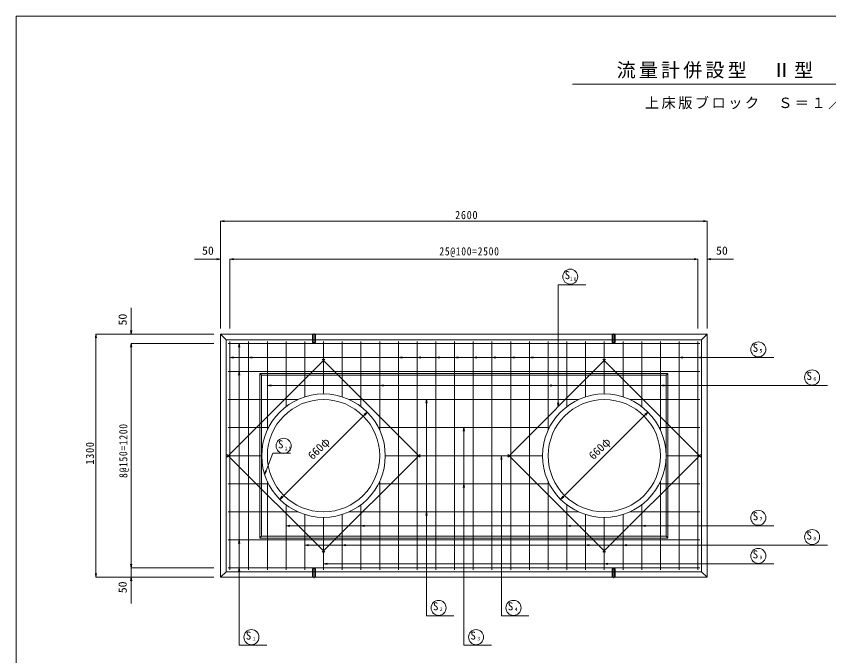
# Model space of a CAD drawing. Units: millimetres, scale not verified. Extents: x -3978 to 3978, y -2819 to 2819.
# Drawn here: x -3978 to 362, y -600 to 2819 of the extents above; entities that cross this region are included whole.
import ezdxf
from ezdxf.enums import TextEntityAlignment as Align

# ---------------------------------------------------------------- set-up
doc = ezdxf.new("R2010")
doc.units = ezdxf.units.MM
doc.header["$LTSCALE"] = 20
doc.linetypes.add('CHAIN2', pattern=[12, 9, -1, 1, -1])
doc.linetypes.add('DASHED1', pattern=[1.8, 1.2, -0.6])
for name, color, linetype, lineweight in [('0-0_図面枠', 4, 'Continuous', 9), ('0-3_鉄筋', 7, 'Continuous', 9), ('0-6_鉄筋', 4, 'Continuous', 9), ('0-F', 7, 'Continuous', 9), ('1-0', 7, 'Continuous', 9)]:
    doc.layers.add(name, color=color, linetype=linetype, lineweight=lineweight)
doc.styles.add('ＭＳ ゴシック', font='')
doc.styles.get('ＭＳ ゴシック').set_extended_font_data('MS Gothic')

msp = doc.modelspace()

# ---------------------------------------------------------------- linework, layer by layer
at = {"layer": '0-0_図面枠', "color": 3}
for p, q in [((-317.1, 1089.44), (-2857.1, 1089.44)), ((-2857.1, -150.56), (-2857.1, 1089.44)), ((-317.1, -150.56), (-317.1, 1089.44)), ((-287.1, -180.56), (-287.1, 1119.44)), ((-2857.1, -150.56), (-2887.1, -180.56)), ((-317.1, -150.56), (-2857.1, -150.56))]:
    msp.add_line(p, q, dxfattribs=at)
at = {"layer": '0-0_図面枠', "color": 7, "linetype": 'DASHED1'}
for p, q in [((-2395.1, 1119.44), (-2379.1, 1119.44)), ((-2395.1, 1119.44), (-2379.1, 1119.44)), ((-795.1, 1119.44), (-779.1, 1119.44)), ((-795.1, 1119.44), (-779.1, 1119.44)), ((-2395.1, -180.56), (-2379.1, -180.56)), ((-2395.1, -180.56), (-2379.1, -180.56)), ((-795.1, -180.56), (-779.1, -180.56)), ((-795.1, -180.56), (-779.1, -180.56))]:
    msp.add_line(p, q, dxfattribs=at)
at = {"layer": '0-0_図面枠'}
for p, q in [((-2394, 1119.44), (-2394, 1074.44)), ((-2380.2, 1074.44), (-2380.2, 1119.44)), ((-794, 1119.44), (-794, 1074.44)), ((-780.2, 1074.44), (-780.2, 1119.44)), ((-2395.1, 1075.54), (-2394, 1074.44)), ((-2394, 1074.44), (-2380.2, 1074.44)), ((-2380.2, 1074.44), (-2379.1, 1075.54)), ((-795.1, 1075.54), (-794, 1074.44)), ((-794, 1074.44), (-780.2, 1074.44)), ((-780.2, 1074.44), (-779.1, 1075.54)), ((-2677.1, 909.44), (-2677.1, 29.44)), ((-497.1, 909.44), (-2677.1, 909.44)), ((-2668.1, 900.44), (-2677.1, 909.44)), ((-506.1, 900.44), (-2668.1, 900.44)), ((-506.1, 900.44), (-497.1, 909.44)), ((-506.1, 38.44), (-506.1, 900.44)), ((-497.1, 29.44), (-497.1, 909.44)), ((-2677.1, 29.44), (-497.1, 29.44)), ((-2668.1, 38.44), (-506.1, 38.44)), ((-506.1, 38.44), (-497.1, 29.44)), ((-2395.1, -136.66), (-2394, -135.56)), ((-2394, -180.56), (-2394, -135.56)), ((-2394, -135.56), (-2380.2, -135.56)), ((-2380.2, -135.56), (-2380.2, -180.56)), ((-2380.2, -135.56), (-2379.1, -136.66)), ((-795.1, -136.66), (-794, -135.56)), ((-794, -180.56), (-794, -135.56)), ((-794, -135.56), (-780.2, -135.56)), ((-780.2, -135.56), (-780.2, -180.56)), ((-780.2, -135.56), (-779.1, -136.66))]:
    msp.add_line(p, q, dxfattribs=at)
at = {"layer": '0-0_図面枠', "linetype": 'CHAIN2'}
for p, q in [((-2387.1, 1123.39), (-2387.1, 1070.5)), ((-787.1, 1123.39), (-787.1, 1070.5)), ((-2387.1, -184.5), (-2387.1, -131.61)), ((-787.1, -184.5), (-787.1, -131.61))]:
    msp.add_line(p, q, dxfattribs=at)
at = {"layer": '0-0_図面枠', "color": 3}
for points in [[(-2887.1, -180.56), (-2887.1, 1119.44), (-2857.1, 1089.44)], [(-317.1, 1089.44), (-287.1, 1119.44), (-2887.1, 1119.44)], [(-317.1, -150.56), (-287.1, -180.56), (-2887.1, -180.56)]]:
    msp.add_lwpolyline(points, dxfattribs=at)
at = {"layer": '0-0_図面枠'}
for points in [[(-2379.1, 1075.54), (-2379.1, 1119.44), (-2395.1, 1119.44), (-2395.1, 1075.54)], [(-779.1, 1075.54), (-779.1, 1119.44), (-795.1, 1119.44), (-795.1, 1075.54)], [(-2668.1, 900.44), (-2668.1, 38.44), (-2677.1, 29.44)], [(-2379.1, -136.66), (-2379.1, -180.56), (-2395.1, -180.56), (-2395.1, -136.66)], [(-779.1, -136.66), (-779.1, -180.56), (-795.1, -180.56), (-795.1, -136.66)]]:
    msp.add_lwpolyline(points, dxfattribs=at)
at = {"layer": '0-0_図面枠', "color": 3}
for centre, start, end in [((-2337.1, 469.44), 0, 180), ((-837.1, 469.44), 0, 180), ((-2337.1, 469.44), 180, 0), ((-837.1, 469.44), 180, 0)]:
    msp.add_arc(centre, 300, start, end, dxfattribs=at)
at = {"layer": '0-3_鉄筋', "color": 2}
for p, q in [((-327.1, 1069.44), (-2847.1, 1069.44)), ((-2837.1, -140.56), (-2837.1, 1079.44)), ((-2737.1, -140.56), (-2737.1, 1079.44)), ((-2637.1, 606.92), (-2637.1, 1079.44)), ((-2537.1, 731.93), (-2537.1, 1079.44)), ((-2437.1, 783.93), (-2437.1, 1079.44)), ((-2337.1, 799.44), (-2337.1, 1079.44)), ((-2237.1, 783.93), (-2237.1, 1079.44)), ((-2137.1, 731.93), (-2137.1, 1079.44)), ((-2037.1, 606.92), (-2037.1, 1079.44)), ((-1937.1, -140.56), (-1937.1, 1079.44)), ((-1837.1, -140.56), (-1837.1, 1079.44)), ((-1737.1, -140.56), (-1737.1, 1079.44)), ((-1637.1, -140.56), (-1637.1, 1079.44)), ((-1537.1, -140.56), (-1537.1, 1079.44)), ((-1437.1, -140.56), (-1437.1, 1079.44)), ((-1337.1, -140.56), (-1337.1, 1079.44)), ((-1237.1, -140.56), (-1237.1, 1079.44)), ((-1137.1, 606.92), (-1137.1, 1079.44)), ((-1037.1, 731.93), (-1037.1, 1079.44)), ((-937.1, 783.93), (-937.1, 1079.44)), ((-837.1, 799.44), (-837.1, 1079.44)), ((-737.1, 783.93), (-737.1, 1079.44)), ((-637.1, 731.93), (-637.1, 1079.44)), ((-537.1, 606.92), (-537.1, 1079.44)), ((-437.1, -140.56), (-437.1, 1079.44)), ((-337.1, -140.56), (-337.1, 1079.44)), ((-2330.03, 985.63), (-2853.29, 462.37)), ((-1820.91, 462.37), (-2344.17, 985.63)), ((-830.03, 985.63), (-1353.29, 462.37)), ((-320.91, 462.37), (-844.17, 985.63)), ((-327.1, 919.44), (-2847.1, 919.44)), ((-2474.58, 769.44), (-2847.1, 769.44)), ((-974.58, 769.44), (-2199.62, 769.44)), ((-327.1, 769.44), (-699.62, 769.44)), ((-2631.04, 619.44), (-2847.1, 619.44)), ((-1131.04, 619.44), (-2043.16, 619.44)), ((-327.1, 619.44), (-543.16, 619.44)), ((-2853.29, 476.51), (-2330.03, -46.75)), ((-2667.1, 469.44), (-2847.1, 469.44)), ((-2344.17, -46.75), (-1820.91, 476.51)), ((-1167.1, 469.44), (-2007.1, 469.44)), ((-1353.29, 476.51), (-830.03, -46.75)), ((-844.17, -46.75), (-320.91, 476.51)), ((-327.1, 469.44), (-506.1, 469.44)), ((-2631.04, 319.44), (-2847.1, 319.44)), ((-2637.1, -140.56), (-2637.1, 331.97)), ((-1131.04, 319.44), (-2043.16, 319.44)), ((-2037.1, -140.56), (-2037.1, 331.97)), ((-1137.1, -140.56), (-1137.1, 331.97)), ((-327.1, 319.44), (-543.16, 319.44)), ((-537.1, -140.56), (-537.1, 331.97)), ((-2537.1, -140.56), (-2537.1, 206.95)), ((-2137.1, -140.56), (-2137.1, 206.95)), ((-1037.1, -140.56), (-1037.1, 206.95)), ((-637.1, -140.56), (-637.1, 206.95)), ((-2474.58, 169.44), (-2847.1, 169.44)), ((-2437.1, -140.56), (-2437.1, 154.96)), ((-2337.1, -140.56), (-2337.1, 139.44)), ((-2237.1, -140.56), (-2237.1, 154.96)), ((-974.58, 169.44), (-2199.62, 169.44)), ((-937.1, -140.56), (-937.1, 154.96)), ((-837.1, -140.56), (-837.1, 139.44)), ((-737.1, -140.56), (-737.1, 154.96)), ((-327.1, 169.44), (-699.62, 169.44)), ((-327.1, 19.44), (-2847.1, 19.44)), ((-327.1, -130.56), (-2847.1, -130.56))]:
    msp.add_line(p, q, dxfattribs=at)
for centre in [(-2337.1, 469.44), (-837.1, 469.44)]:
    msp.add_circle(centre, 330, dxfattribs=at)
at = {"layer": '0-6_鉄筋'}
for p, q in [((-2887.1, 1723.5), (-2867.4, 1726.97)), ((-287.1, 1723.5), (-2887.1, 1723.5)), ((-2887.1, 1723.5), (-2867.4, 1720.02)), ((-2887.1, 1723.5), (-2887.1, 1520.54)), ((-287.1, 1723.5), (-306.8, 1726.97)), ((-287.1, 1723.5), (-306.8, 1720.02)), ((-287.1, 1723.5), (-287.1, 1520.54)), ((-2887.1, 1520.54), (-3027.1, 1520.54)), ((-2887.1, 1520.54), (-2906.8, 1524.01)), ((-2887.1, 1520.54), (-2906.8, 1517.06)), ((-2887.1, 1520.54), (-2887.1, 1149.27)), ((-2837.1, 1520.54), (-2817.4, 1524.01)), ((-2837.1, 1520.54), (-2697.1, 1520.54)), ((-2837.1, 1520.54), (-2817.4, 1517.06)), ((-2837.1, 1520.54), (-2837.1, 1149.27)), ((-337.1, 1520.54), (-477.1, 1520.54)), ((-337.1, 1520.54), (-356.8, 1524.01)), ((-337.1, 1520.54), (-356.8, 1517.06)), ((-287.1, 1520.54), (-267.4, 1524.01)), ((-287.1, 1520.54), (-147.1, 1520.54)), ((-287.1, 1520.54), (-267.4, 1517.06)), ((-287.1, 1520.54), (-287.1, 1149.27)), ((-3365.16, 1119.44), (-3365.16, 1259.44)), ((-3365.16, 1119.44), (-3368.63, 1139.14)), ((-3365.16, 1119.44), (-3361.69, 1139.14)), ((-3552.47, 1119.44), (-3555.94, 1099.75)), ((-3552.47, 1119.44), (-3552.47, -180.56)), ((-3552.47, 1119.44), (-3549, 1099.75)), ((-3552.47, 1119.44), (-3365.16, 1119.44)), ((-3365.16, 1119.44), (-2923.3, 1119.44)), ((-3365.16, 1069.44), (-3368.63, 1049.75)), ((-3365.16, 1069.44), (-3365.16, 929.44)), ((-3365.16, 1069.44), (-3361.69, 1049.75)), ((-2103.76, 702.79), (-2570.45, 236.1)), ((-2103.76, 702.79), (-2120.14, 691.32)), ((-2103.76, 702.79), (-2115.23, 686.4)), ((-603.76, 702.79), (-1070.45, 236.1)), ((-603.76, 702.79), (-620.14, 691.32)), ((-603.76, 702.79), (-615.23, 686.4)), ((-2570.45, 236.1), (-2558.97, 252.48)), ((-2570.45, 236.1), (-2554.06, 247.57)), ((-1070.45, 236.1), (-1058.97, 252.48)), ((-1070.45, 236.1), (-1054.06, 247.57)), ((-3365.16, -130.56), (-3365.16, 9.44)), ((-3365.16, -130.56), (-3368.63, -110.86)), ((-3365.16, -130.56), (-3361.69, -110.86)), ((-3552.47, -180.56), (-3555.94, -160.86)), ((-3552.47, -180.56), (-3549, -160.86)), ((-3365.16, -130.56), (-2923.3, -130.56)), ((-3365.16, -130.56), (-3365.16, -270.56)), ((-3552.47, -180.56), (-3365.16, -180.56)), ((-3365.16, -180.56), (-3368.63, -200.25)), ((-3365.16, -180.56), (-3365.16, -320.56)), ((-3365.16, -180.56), (-3361.69, -200.25)), ((-3365.16, -180.56), (-2923.3, -180.56))]:
    msp.add_line(p, q, dxfattribs=at)
for points in [[(-2837.1, 1520.54), (-337.1, 1520.54), (-337.1, 1149.27)], [(-3365.16, -130.56), (-3365.16, 1069.44), (-2923.3, 1069.44)]]:
    msp.add_lwpolyline(points, dxfattribs=at)
at = {"layer": '0-F'}
for p, q in [((-936.64, 1383.23), (-1083.69, 1383.23)), ((-1083.69, 731.97), (-1083.69, 1383.23)), ((-2787.1, 1069.44), (-2790.57, 1049.75)), ((-2787.1, 1069.44), (-2787.1, -543.61)), ((-2787.1, 1069.44), (-2783.63, 1049.75)), ((-2837.1, 994.44), (-2817.4, 997.92)), ((-2837.1, 994.44), (67.77, 994.44)), ((-2837.1, 994.44), (-2817.4, 990.97)), ((-2737.1, 994.44), (-2717.4, 997.92)), ((-2737.1, 994.44), (-2717.4, 990.97)), ((-1937.1, 994.44), (-1917.4, 997.92)), ((-1937.1, 994.44), (-1917.4, 990.97)), ((-1837.1, 994.44), (-1817.4, 997.92)), ((-1837.1, 994.44), (-1817.4, 990.97)), ((-1737.1, 994.44), (-1717.4, 997.92)), ((-1737.1, 994.44), (-1717.4, 990.97)), ((-1637.1, 994.44), (-1617.4, 997.92)), ((-1637.1, 994.44), (-1617.4, 990.97)), ((-1537.1, 994.44), (-1517.4, 997.92)), ((-1537.1, 994.44), (-1517.4, 990.97)), ((-1437.1, 994.44), (-1417.4, 997.92)), ((-1437.1, 994.44), (-1417.4, 990.97)), ((-1337.1, 994.44), (-1317.4, 997.92)), ((-1337.1, 994.44), (-1317.4, 990.97)), ((-1237.1, 994.44), (-1217.4, 997.92)), ((-1237.1, 994.44), (-1217.4, 990.97)), ((-437.1, 994.44), (-417.4, 997.92)), ((-437.1, 994.44), (-417.4, 990.97)), ((-337.1, 994.44), (-317.4, 997.92)), ((-337.1, 994.44), (-317.4, 990.97)), ((-2787.1, 919.44), (-2790.57, 899.75)), ((-2787.1, 919.44), (-2783.63, 899.75)), ((-2637.1, 844.44), (-2617.4, 847.92)), ((-2637.1, 844.44), (355.25, 844.44)), ((-2637.1, 844.44), (-2617.4, 840.97)), ((-2037.1, 844.44), (-2017.4, 847.92)), ((-2037.1, 844.44), (-2017.4, 840.97)), ((-1137.1, 844.44), (-1117.4, 847.92)), ((-1137.1, 844.44), (-1117.4, 840.97)), ((-537.1, 844.44), (-517.4, 847.92)), ((-537.1, 844.44), (-517.4, 840.97)), ((-1787.1, 769.44), (-1790.57, 749.75)), ((-1787.1, 769.44), (-1787.1, -387.07)), ((-1787.1, 769.44), (-1783.63, 749.75)), ((-1083.69, 731.97), (-1087.17, 751.66)), ((-1083.69, 731.97), (-1080.22, 751.66)), ((-1587.1, 619.44), (-1590.57, 599.75)), ((-1587.1, 619.44), (-1587.1, -543.61)), ((-1587.1, 619.44), (-1583.63, 599.75)), ((-1387.1, 469.44), (-1390.57, 449.75)), ((-1387.1, 469.44), (-1387.1, -387.07)), ((-1387.1, 469.44), (-1383.63, 449.75)), ((-2651.32, 370.36), (-2647.36, 389.96)), ((-2651.32, 370.36), (-2640.89, 387.42)), ((-1587.1, 319.44), (-1590.57, 299.75)), ((-1587.1, 319.44), (-1583.63, 299.75)), ((-1787.1, 169.44), (-1790.57, 149.75)), ((-1787.1, 169.44), (-1783.63, 149.75)), ((-2537.1, 94.44), (-2517.4, 97.92)), ((-2537.1, 94.44), (67.77, 94.44)), ((-2537.1, 94.44), (-2517.4, 90.97)), ((-2137.1, 94.44), (-2117.4, 97.92)), ((-2137.1, 94.44), (-2117.4, 90.97)), ((-1037.1, 94.44), (-1017.4, 97.92)), ((-1037.1, 94.44), (-1017.4, 90.97)), ((-637.1, 94.44), (-617.4, 97.92)), ((-637.1, 94.44), (-617.4, 90.97)), ((-2787.1, 19.44), (-2790.57, -0.25)), ((-2787.1, 19.44), (-2783.63, -0.25)), ((-2437.1, -8.63), (-2417.4, -5.16)), ((-2437.1, -8.63), (355.25, -8.63)), ((-2437.1, -8.63), (-2417.4, -12.1)), ((-2237.1, -8.63), (-2217.4, -5.16)), ((-2237.1, -8.63), (-2217.4, -12.1)), ((-937.1, -8.63), (-917.4, -5.16)), ((-937.1, -8.63), (-917.4, -12.1)), ((-737.1, -8.63), (-717.4, -5.16)), ((-737.1, -8.63), (-717.4, -12.1)), ((-2337.1, -109.3), (-2317.4, -105.83)), ((-2337.1, -109.3), (67.77, -109.3)), ((-2337.1, -109.3), (-2317.4, -112.78)), ((-837.1, -109.3), (-817.4, -105.83)), ((-837.1, -109.3), (-817.4, -112.78)), ((-2787.1, -130.56), (-2790.57, -150.25)), ((-2787.1, -130.56), (-2783.63, -150.25)), ((-1640.05, -387.07), (-1787.1, -387.07)), ((-1240.05, -387.07), (-1387.1, -387.07)), ((-2640.05, -543.61), (-2787.1, -543.61)), ((-1440.05, -543.61), (-1587.1, -543.61))]:
    msp.add_line(p, q, dxfattribs=at)
msp.add_lwpolyline([(-2651.32, 370.36), (-2607.42, 482.22), (-2513.96, 482.22)], dxfattribs=at)
at = {"layer": '0-F', "color": 4}
for centre in [(-1018.81, 1426.37), (-14.4, 1037.58), (273.08, 887.58), (-2550.07, 522.14), (-14.4, 137.58), (273.08, 34.5), (-14.4, -66.17), (-1722.22, -343.94), (-1322.22, -343.94), (-2722.22, -500.47), (-1522.22, -500.47)]:
    msp.add_circle(centre, 40.21, dxfattribs=at)
at = {"layer": '1-0', "color": 5}
for p, q in [((-3978.45, 2818.65), (-3978.45, -2818.65)), ((3978.45, 2818.65), (-3978.45, 2818.65))]:
    msp.add_line(p, q, dxfattribs=at)
at = {"layer": '1-0'}
msp.add_line((-1006.29, 2455.59), (1016.54, 2455.59), dxfattribs=at)

# ---------------------------------------------------------------- texts
at = {"layer": '0-6_鉄筋', "color": 7, "style": 'ＭＳ ゴシック', "width": 1.05}
for p in [(-2985.83, 1530.54), (-240.2, 1530.54)]:
    msp.add_text('50', height=43.99, dxfattribs=at).set_placement(p, align=Align.BOTTOM_LEFT)
for p in [(-3375.16, 1165.7), (-3375.16, -265.63)]:
    msp.add_text('50', height=43.99, rotation=90, dxfattribs=at).set_placement(p, align=Align.BOTTOM_LEFT)
at = {"layer": '0-6_鉄筋', "color": 7, "style": 'ＭＳ ゴシック'}
for p in [(-2385.18, 435.5), (-885.18, 435.5)]:
    msp.add_text('660φ', height=43.99, rotation=45, dxfattribs=at).set_placement(p, align=Align.BOTTOM_LEFT)
at = {"layer": '0-6_鉄筋', "color": 7, "char_height": 43.99, "attachment_point": 7, "style": 'ＭＳ ゴシック'}
for s, insert in [('\\T1.15;\\W0.9;2600', (-1634.1, 1733.5)), ('\\T1.15;\\W0.85;25@100=2500', (-1718.1, 1530.54))]:
    msp.add_mtext(s, dxfattribs=dict(at, insert=insert))
at = {"layer": '0-6_鉄筋', "color": 7, "char_height": 43.99, "attachment_point": 7, "rotation": 90, "style": 'ＭＳ ゴシック'}
for s, insert in [('\\T1.15;\\W0.85;8@150=1200', (-3375.16, 350.44)), ('\\T1.15;\\W0.9;1300', (-3562.47, 422.44))]:
    msp.add_mtext(s, dxfattribs=dict(at, insert=insert))
at = {"layer": '0-F', "style": 'ＭＳ ゴシック'}
for s, height, p in [('S', 42.77, (-1048.93, 1400.45)), ('S', 42.77, (-44.52, 1011.66)), ('5', 19.55, (-7.95, 1014.3)), ('S', 42.77, (242.96, 861.66)), ('6', 19.55, (279.54, 864.3)), ('S', 42.77, (-2580.19, 496.22)), ('S', 42.77, (-44.52, 111.66)), ('7', 19.55, (-7.95, 114.3)), ('S', 42.77, (242.96, 8.59)), ('8', 19.55, (279.54, 11.23)), ('S', 42.77, (-44.52, -92.09)), ('9', 19.55, (-7.95, -89.45)), ('S', 42.77, (-1752.34, -369.86)), ('2', 19.55, (-1715.77, -367.22)), ('S', 42.77, (-1352.34, -369.86)), ('4', 19.55, (-1315.77, -367.22)), ('S', 42.77, (-2752.34, -526.39)), ('S', 42.77, (-1552.34, -526.39)), ('1', 19.55, (-2715.77, -523.75)), ('3', 19.55, (-1515.77, -523.75))]:
    msp.add_text(s, height=height, dxfattribs=at).set_placement(p, align=Align.BOTTOM_LEFT)
at = {"layer": '0-F', "char_height": 19.55, "attachment_point": 7, "style": 'ＭＳ ゴシック'}
for s, insert in [('\\T1.37;\\W0.9;10', (-1020.16, 1403.09)), ('\\T1.37;\\W0.9;11', (-2543.8, 498.86))]:
    msp.add_mtext(s, dxfattribs=dict(at, insert=insert))
at = {"layer": '1-0', "attachment_point": 7, "style": 'ＭＳ ゴシック'}
for s, insert, char_height in [('\\T1.17;流量計併設型\u3000Ⅱ型\u3000配筋図', (-771.07, 2484.86), 74.29), ('\\T1.17;上床版ブロック\u3000Ｓ＝１／２０', (-620.22, 2321.29), 55.76)]:
    msp.add_mtext(s, dxfattribs=dict(at, insert=insert, char_height=char_height))

doc.saveas('drawing.dxf')
